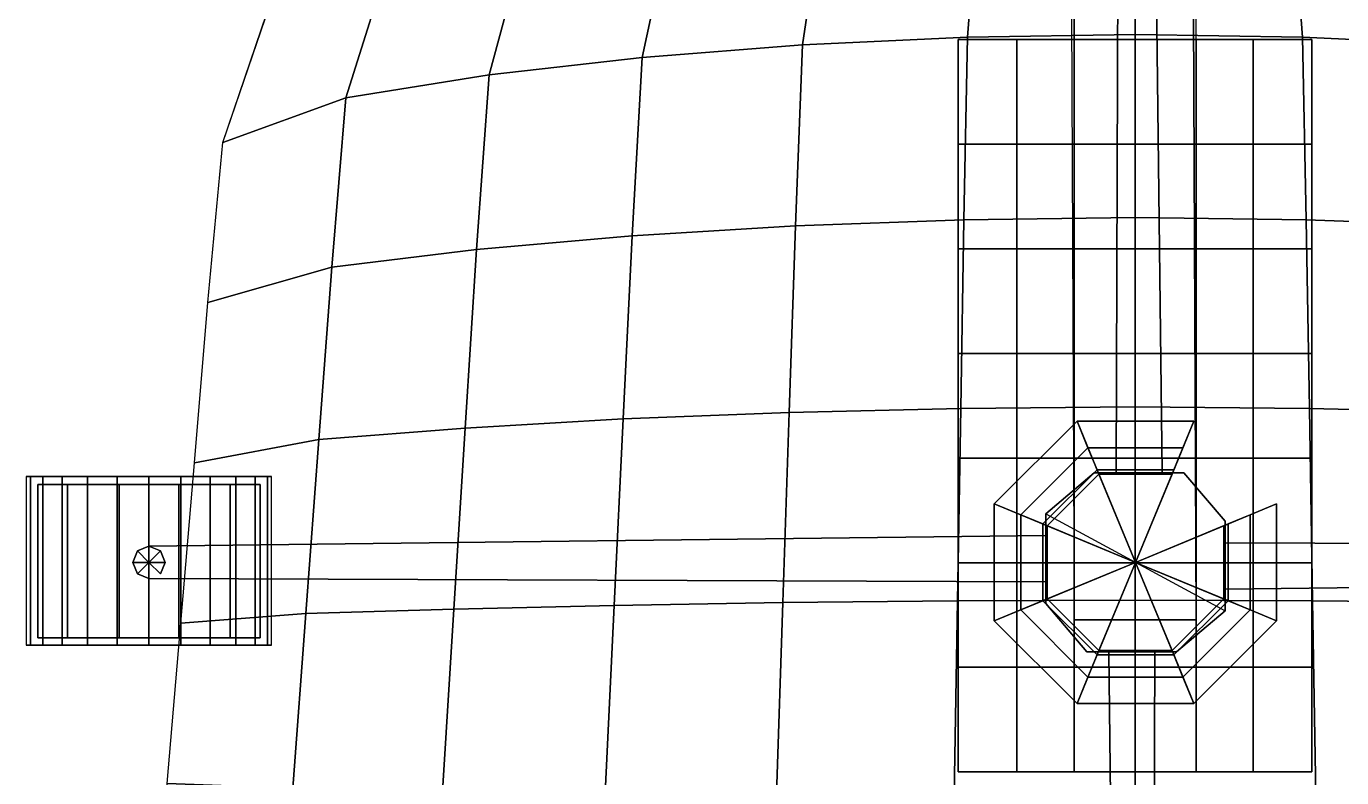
# Model space of a CAD drawing. Extents: x -2.7 to 17.5, y 1.2 to 22.8.
# Drawn here: x -2.74 to 9.27, y 10.7 to 17.56 of the extents above; entities that cross this region are included whole.
import ezdxf

# ---------------------------------------------------------------- set-up
doc = ezdxf.new("R2010")
doc.units = 0
for name, color, linetype in [('BACK', 7, 'CONTINUOUS'), ('BRACKET', 7, 'CONTINUOUS'), ('CUSHIONS', 1, 'CONTINUOUS'), ('LEG', 7, 'CONTINUOUS'), ('SIDES', 1, 'CONTINUOUS'), ('STEM', 7, 'CONTINUOUS'), ('WHEELCOV', 7, 'CONTINUOUS')]:
    doc.layers.add(name, color=color, linetype=linetype)

msp = doc.modelspace()

# ---------------------------------------------------------------- linework, layer by layer
at = {"layer": 'BACK'}
msp.add_polyline3d([(6.822323, 12.139427, -1.746962), (7.936128, 12.139427, -1.746962), (7.936128, 12.139427, -1.97947), (6.822323, 12.139427, -1.97947)], close=True, dxfattribs=at)
for points in [[(6.822323, 12.139427, -1.97947), (6.822323, 21.823219, -1.97947), (6.78091, 21.823219, -1.746962), (6.822323, 12.139427, -1.746962)], [(7.936128, 12.139427, -1.746962), (7.894715, 21.823219, -1.746962), (6.78091, 21.823219, -1.746962), (6.822323, 12.139427, -1.746962)], [(6.822323, 12.139427, -1.97947), (7.936128, 12.139427, -1.97947), (7.936128, 21.823219, -1.97947), (6.822323, 21.823219, -1.97947)], [(7.936128, 12.139427, -1.746962), (7.936128, 12.139427, -1.97947), (7.936128, 21.823219, -1.97947), (7.894715, 21.823219, -1.746962)]]:
    msp.add_3dface(points, dxfattribs=at)
at = {"layer": 'BRACKET'}
for points in [[(5.764361, 10.749296, -1.645942), (5.764361, 10.749296, -1.873191), (5.764361, 17.435738, -1.873191), (5.764361, 17.435738, -1.645942)], [(8.993526, 10.749296, -1.645942), (8.993526, 10.749296, -1.873191), (8.993526, 17.435738, -1.873191), (8.993526, 17.435738, -1.645942)]]:
    msp.add_3dface(points, dxfattribs=at)
at = {"layer": 'BRACKET', "color": 7}
for points in [[(5.764361, 17.435738, -1.645942), (6.299612, 17.435738, -1.786662), (6.299612, 17.435738, -2.013912), (5.764361, 17.435738, -1.873191)], [(6.299612, 16.480532, -2.013912), (5.764361, 16.480532, -1.873191), (5.764361, 17.435738, -1.873191), (6.299612, 17.435738, -2.013912)], [(6.299612, 16.480532, -1.786662), (5.764361, 16.480532, -1.645942), (5.764361, 17.435738, -1.645942), (6.299612, 17.435738, -1.786662)], [(6.822323, 16.480532, -2.198212), (6.299612, 16.480532, -2.013912), (6.299612, 17.435738, -2.013912), (6.822323, 17.435738, -2.198212)], [(6.299612, 17.435738, -1.786662), (6.822323, 17.435738, -1.970962), (6.822323, 17.435738, -2.198212), (6.299612, 17.435738, -2.013912)], [(6.822323, 16.480532, -1.970962), (6.299612, 16.480532, -1.786662), (6.299612, 17.435738, -1.786662), (6.822323, 17.435738, -1.970962)], [(7.378943, 16.480532, -2.212428), (6.822323, 16.480532, -2.198212), (6.822323, 17.435738, -2.198212), (7.378943, 17.435738, -2.212428)], [(6.822323, 17.435738, -1.970962), (7.378943, 17.435738, -1.985179), (7.378943, 17.435738, -2.212428), (6.822323, 17.435738, -2.198212)], [(7.378943, 16.480532, -1.985179), (6.822323, 16.480532, -1.970962), (6.822323, 17.435738, -1.970962), (7.378943, 17.435738, -1.985179)], [(7.935564, 16.480532, -2.198212), (7.378943, 16.480532, -2.212428), (7.378943, 17.435738, -2.212428), (7.935564, 17.435738, -2.198212)], [(7.378943, 17.435738, -1.985179), (7.935564, 17.435738, -1.970962), (7.935564, 17.435738, -2.198212), (7.378943, 17.435738, -2.212428)], [(7.935564, 16.480532, -1.970962), (7.378943, 16.480532, -1.985179), (7.378943, 17.435738, -1.985179), (7.935564, 17.435738, -1.970962)], [(8.458275, 16.480532, -2.013912), (7.935564, 16.480532, -2.198212), (7.935564, 17.435738, -2.198212), (8.458275, 17.435738, -2.013912)], [(7.935564, 17.435738, -1.970962), (8.458275, 17.435738, -1.786662), (8.458275, 17.435738, -2.013912), (7.935564, 17.435738, -2.198212)], [(8.458275, 16.480532, -1.786662), (7.935564, 16.480532, -1.970962), (7.935564, 17.435738, -1.970962), (8.458275, 17.435738, -1.786662)], [(8.458275, 17.435738, -1.786662), (8.993526, 17.435738, -1.645942), (8.993526, 17.435738, -1.873191), (8.458275, 17.435738, -2.013912)], [(8.993526, 16.480532, -1.873191), (8.458275, 16.480532, -2.013912), (8.458275, 17.435738, -2.013912), (8.993526, 17.435738, -1.873191)], [(8.993526, 16.480532, -1.645942), (8.458275, 16.480532, -1.786662), (8.458275, 17.435738, -1.786662), (8.993526, 17.435738, -1.645942)], [(6.299612, 15.525326, -2.013912), (5.764361, 15.525326, -1.873191), (5.764361, 16.480532, -1.873191), (6.299612, 16.480532, -2.013912)], [(6.299612, 15.525326, -1.786662), (5.764361, 15.525326, -1.645942), (5.764361, 16.480532, -1.645942), (6.299612, 16.480532, -1.786662)], [(6.822323, 15.525326, -2.198212), (6.299612, 15.525326, -2.013912), (6.299612, 16.480532, -2.013912), (6.822323, 16.480532, -2.198212)], [(6.822323, 15.525326, -1.970962), (6.299612, 15.525326, -1.786662), (6.299612, 16.480532, -1.786662), (6.822323, 16.480532, -1.970962)], [(7.378943, 15.525326, -2.212428), (6.822323, 15.525326, -2.198212), (6.822323, 16.480532, -2.198212), (7.378943, 16.480532, -2.212428)], [(7.378943, 15.525326, -1.985179), (6.822323, 15.525326, -1.970962), (6.822323, 16.480532, -1.970962), (7.378943, 16.480532, -1.985179)], [(7.935564, 15.525326, -2.198212), (7.378943, 15.525326, -2.212428), (7.378943, 16.480532, -2.212428), (7.935564, 16.480532, -2.198212)], [(7.935564, 15.525326, -1.970962), (7.378943, 15.525326, -1.985179), (7.378943, 16.480532, -1.985179), (7.935564, 16.480532, -1.970962)], [(8.458275, 15.525326, -2.013912), (7.935564, 15.525326, -2.198212), (7.935564, 16.480532, -2.198212), (8.458275, 16.480532, -2.013912)], [(8.458275, 15.525326, -1.786662), (7.935564, 15.525326, -1.970962), (7.935564, 16.480532, -1.970962), (8.458275, 16.480532, -1.786662)], [(8.993526, 15.525326, -1.873191), (8.458275, 15.525326, -2.013912), (8.458275, 16.480532, -2.013912), (8.993526, 16.480532, -1.873191)], [(8.993526, 15.525326, -1.645942), (8.458275, 15.525326, -1.786662), (8.458275, 16.480532, -1.786662), (8.993526, 16.480532, -1.645942)], [(6.299612, 14.57012, -2.013912), (5.764361, 14.57012, -1.873191), (5.764361, 15.525326, -1.873191), (6.299612, 15.525326, -2.013912)], [(6.299612, 14.57012, -1.786662), (5.764361, 14.57012, -1.645942), (5.764361, 15.525326, -1.645942), (6.299612, 15.525326, -1.786662)], [(6.822323, 14.57012, -2.198212), (6.299612, 14.57012, -2.013912), (6.299612, 15.525326, -2.013912), (6.822323, 15.525326, -2.198212)], [(6.822323, 14.57012, -1.970962), (6.299612, 14.57012, -1.786662), (6.299612, 15.525326, -1.786662), (6.822323, 15.525326, -1.970962)], [(7.378943, 14.57012, -2.212428), (6.822323, 14.57012, -2.198212), (6.822323, 15.525326, -2.198212), (7.378943, 15.525326, -2.212428)], [(7.378943, 14.57012, -1.985179), (6.822323, 14.57012, -1.970962), (6.822323, 15.525326, -1.970962), (7.378943, 15.525326, -1.985179)], [(7.935564, 14.57012, -2.198212), (7.378943, 14.57012, -2.212428), (7.378943, 15.525326, -2.212428), (7.935564, 15.525326, -2.198212)], [(7.935564, 14.57012, -1.970962), (7.378943, 14.57012, -1.985179), (7.378943, 15.525326, -1.985179), (7.935564, 15.525326, -1.970962)], [(8.458275, 14.57012, -2.013912), (7.935564, 14.57012, -2.198212), (7.935564, 15.525326, -2.198212), (8.458275, 15.525326, -2.013912)], [(8.458275, 14.57012, -1.786662), (7.935564, 14.57012, -1.970962), (7.935564, 15.525326, -1.970962), (8.458275, 15.525326, -1.786662)], [(8.993526, 14.57012, -1.873191), (8.458275, 14.57012, -2.013912), (8.458275, 15.525326, -2.013912), (8.993526, 15.525326, -1.873191)], [(8.993526, 14.57012, -1.645942), (8.458275, 14.57012, -1.786662), (8.458275, 15.525326, -1.786662), (8.993526, 15.525326, -1.645942)], [(6.299612, 13.614914, -2.013912), (5.764361, 13.614914, -1.873191), (5.764361, 14.57012, -1.873191), (6.299612, 14.57012, -2.013912)], [(6.299612, 13.614914, -1.786662), (5.764361, 13.614914, -1.645942), (5.764361, 14.57012, -1.645942), (6.299612, 14.57012, -1.786662)], [(6.822323, 13.614914, -2.198212), (6.299612, 13.614914, -2.013912), (6.299612, 14.57012, -2.013912), (6.822323, 14.57012, -2.198212)], [(6.822323, 13.614914, -1.970962), (6.299612, 13.614914, -1.786662), (6.299612, 14.57012, -1.786662), (6.822323, 14.57012, -1.970962)], [(7.378943, 13.614914, -2.212428), (6.822323, 13.614914, -2.198212), (6.822323, 14.57012, -2.198212), (7.378943, 14.57012, -2.212428)], [(7.378943, 13.614914, -1.985179), (6.822323, 13.614914, -1.970962), (6.822323, 14.57012, -1.970962), (7.378943, 14.57012, -1.985179)], [(7.935564, 13.614914, -2.198212), (7.378943, 13.614914, -2.212428), (7.378943, 14.57012, -2.212428), (7.935564, 14.57012, -2.198212)], [(7.935564, 13.614914, -1.970962), (7.378943, 13.614914, -1.985179), (7.378943, 14.57012, -1.985179), (7.935564, 14.57012, -1.970962)], [(8.458275, 13.614914, -2.013912), (7.935564, 13.614914, -2.198212), (7.935564, 14.57012, -2.198212), (8.458275, 14.57012, -2.013912)], [(8.458275, 13.614914, -1.786662), (7.935564, 13.614914, -1.970962), (7.935564, 14.57012, -1.970962), (8.458275, 14.57012, -1.786662)], [(8.993526, 13.614914, -1.873191), (8.458275, 13.614914, -2.013912), (8.458275, 14.57012, -2.013912), (8.993526, 14.57012, -1.873191)], [(8.993526, 13.614914, -1.645942), (8.458275, 13.614914, -1.786662), (8.458275, 14.57012, -1.786662), (8.993526, 14.57012, -1.645942)], [(6.299612, 12.659708, -2.013912), (5.764361, 12.659708, -1.873191), (5.764361, 13.614914, -1.873191), (6.299612, 13.614914, -2.013912)], [(6.299612, 12.659708, -1.786662), (5.764361, 12.659708, -1.645942), (5.764361, 13.614914, -1.645942), (6.299612, 13.614914, -1.786662)], [(6.822323, 12.659708, -2.198212), (6.299612, 12.659708, -2.013912), (6.299612, 13.614914, -2.013912), (6.822323, 13.614914, -2.198212)], [(6.822323, 12.659708, -1.970962), (6.299612, 12.659708, -1.786662), (6.299612, 13.614914, -1.786662), (6.822323, 13.614914, -1.970962)], [(7.378943, 12.659708, -2.212428), (6.822323, 12.659708, -2.198212), (6.822323, 13.614914, -2.198212), (7.378943, 13.614914, -2.212428)], [(7.378943, 12.659708, -1.985179), (6.822323, 12.659708, -1.970962), (6.822323, 13.614914, -1.970962), (7.378943, 13.614914, -1.985179)], [(7.935564, 12.659708, -2.198212), (7.378943, 12.659708, -2.212428), (7.378943, 13.614914, -2.212428), (7.935564, 13.614914, -2.198212)], [(7.935564, 12.659708, -1.970962), (7.378943, 12.659708, -1.985179), (7.378943, 13.614914, -1.985179), (7.935564, 13.614914, -1.970962)], [(8.458275, 12.659708, -2.013912), (7.935564, 12.659708, -2.198212), (7.935564, 13.614914, -2.198212), (8.458275, 13.614914, -2.013912)], [(8.458275, 12.659708, -1.786662), (7.935564, 12.659708, -1.970962), (7.935564, 13.614914, -1.970962), (8.458275, 13.614914, -1.786662)], [(8.993526, 12.659708, -1.873191), (8.458275, 12.659708, -2.013912), (8.458275, 13.614914, -2.013912), (8.993526, 13.614914, -1.873191)], [(8.993526, 12.659708, -1.645942), (8.458275, 12.659708, -1.786662), (8.458275, 13.614914, -1.786662), (8.993526, 13.614914, -1.645942)], [(6.299612, 11.704502, -2.013912), (5.764361, 11.704502, -1.873191), (5.764361, 12.659708, -1.873191), (6.299612, 12.659708, -2.013912)], [(6.299612, 11.704502, -1.786662), (5.764361, 11.704502, -1.645942), (5.764361, 12.659708, -1.645942), (6.299612, 12.659708, -1.786662)], [(6.822323, 11.704502, -2.198212), (6.299612, 11.704502, -2.013912), (6.299612, 12.659708, -2.013912), (6.822323, 12.659708, -2.198212)], [(6.822323, 11.704502, -1.970962), (6.299612, 11.704502, -1.786662), (6.299612, 12.659708, -1.786662), (6.822323, 12.659708, -1.970962)], [(7.378943, 11.704502, -2.212428), (6.822323, 11.704502, -2.198212), (6.822323, 12.659708, -2.198212), (7.378943, 12.659708, -2.212428)], [(7.378943, 11.704502, -1.985179), (6.822323, 11.704502, -1.970962), (6.822323, 12.659708, -1.970962), (7.378943, 12.659708, -1.985179)], [(7.935564, 11.704502, -2.198212), (7.378943, 11.704502, -2.212428), (7.378943, 12.659708, -2.212428), (7.935564, 12.659708, -2.198212)], [(7.935564, 11.704502, -1.970962), (7.378943, 11.704502, -1.985179), (7.378943, 12.659708, -1.985179), (7.935564, 12.659708, -1.970962)], [(8.458275, 11.704502, -2.013912), (7.935564, 11.704502, -2.198212), (7.935564, 12.659708, -2.198212), (8.458275, 12.659708, -2.013912)], [(8.458275, 11.704502, -1.786662), (7.935564, 11.704502, -1.970962), (7.935564, 12.659708, -1.970962), (8.458275, 12.659708, -1.786662)], [(8.993526, 11.704502, -1.873191), (8.458275, 11.704502, -2.013912), (8.458275, 12.659708, -2.013912), (8.993526, 12.659708, -1.873191)], [(8.993526, 11.704502, -1.645942), (8.458275, 11.704502, -1.786662), (8.458275, 12.659708, -1.786662), (8.993526, 12.659708, -1.645942)], [(6.299612, 10.749296, -2.013912), (5.764361, 10.749296, -1.873191), (5.764361, 11.704502, -1.873191), (6.299612, 11.704502, -2.013912)], [(6.299612, 10.749296, -1.786662), (5.764361, 10.749296, -1.645942), (5.764361, 11.704502, -1.645942), (6.299612, 11.704502, -1.786662)], [(6.822323, 10.749296, -2.198212), (6.299612, 10.749296, -2.013912), (6.299612, 11.704502, -2.013912), (6.822323, 11.704502, -2.198212)], [(6.822323, 10.749296, -1.970962), (6.299612, 10.749296, -1.786662), (6.299612, 11.704502, -1.786662), (6.822323, 11.704502, -1.970962)], [(7.378943, 10.749296, -2.212428), (6.822323, 10.749296, -2.198212), (6.822323, 11.704502, -2.198212), (7.378943, 11.704502, -2.212428)], [(7.378943, 10.749296, -1.985179), (6.822323, 10.749296, -1.970962), (6.822323, 11.704502, -1.970962), (7.378943, 11.704502, -1.985179)], [(7.935564, 10.749296, -2.198212), (7.378943, 10.749296, -2.212428), (7.378943, 11.704502, -2.212428), (7.935564, 11.704502, -2.198212)], [(7.935564, 10.749296, -1.970962), (7.378943, 10.749296, -1.985179), (7.378943, 11.704502, -1.985179), (7.935564, 11.704502, -1.970962)], [(8.458275, 10.749296, -2.013912), (7.935564, 10.749296, -2.198212), (7.935564, 11.704502, -2.198212), (8.458275, 11.704502, -2.013912)], [(8.458275, 10.749296, -1.786662), (7.935564, 10.749296, -1.970962), (7.935564, 11.704502, -1.970962), (8.458275, 11.704502, -1.786662)], [(8.993526, 10.749296, -1.873191), (8.458275, 10.749296, -2.013912), (8.458275, 11.704502, -2.013912), (8.993526, 11.704502, -1.873191)], [(8.993526, 10.749296, -1.645942), (8.458275, 10.749296, -1.786662), (8.458275, 11.704502, -1.786662), (8.993526, 11.704502, -1.645942)], [(5.764361, 10.749296, -1.645942), (6.299612, 10.749296, -1.786662), (6.299612, 10.749296, -2.013912), (5.764361, 10.749296, -1.873191)], [(6.299612, 10.749296, -1.786662), (6.822323, 10.749296, -1.970962), (6.822323, 10.749296, -2.198212), (6.299612, 10.749296, -2.013912)], [(6.822323, 10.749296, -1.970962), (7.378943, 10.749296, -1.985179), (7.378943, 10.749296, -2.212428), (6.822323, 10.749296, -2.198212)], [(7.378943, 10.749296, -1.985179), (7.935564, 10.749296, -1.970962), (7.935564, 10.749296, -2.198212), (7.378943, 10.749296, -2.212428)], [(7.935564, 10.749296, -1.970962), (8.458275, 10.749296, -1.786662), (8.458275, 10.749296, -2.013912), (7.935564, 10.749296, -2.198212)], [(8.458275, 10.749296, -1.786662), (8.993526, 10.749296, -1.645942), (8.993526, 10.749296, -1.873191), (8.458275, 10.749296, -2.013912)]]:
    msp.add_3dface(points, dxfattribs=at)
at = {"layer": 'LEG'}
msp.add_line((-1.623306, 12.662745, -16.954128), (-1.623306, 12.662745, -17.454128), dxfattribs=at)
for points in [[(7.007136, 13.480745, -17.040279), (7.007136, 13.480745, -15.402783), (7.825884, 13.480745, -15.402783), (7.825884, 13.480745, -17.040279), (7.007136, 13.480745, -17.040279)], [(6.564921, 12.286958, -17.040279), (6.564921, 12.286958, -15.402783), (6.564921, 13.105706, -15.402783), (6.564921, 13.105706, -17.040279), (6.564921, 12.286958, -17.040279)], [(8.200923, 13.038531, -17.040279), (8.200923, 13.038531, -15.402783), (8.200923, 12.219783, -15.402783), (8.200923, 12.219783, -17.040279), (8.200923, 13.038531, -17.040279)], [(-1.623306, 12.662745, -16.954128), (-1.623306, 12.514997, -16.954128), (-1.623306, 12.514997, -17.454128), (-1.623306, 12.662745, -17.454128)], [(-1.623306, 12.662745, -15.980183), (-1.623306, 12.514997, -15.980183), (-1.623306, 12.514997, -16.954128)], [(7.758709, 11.844744, -17.040279), (7.758709, 11.844744, -15.402783), (6.939961, 11.844744, -15.402783), (6.939961, 11.844744, -17.040279), (7.758709, 11.844744, -17.040279)]]:
    msp.add_polyline3d(points, dxfattribs=at)
for points in [[(7.205442, 13.480745, -15.525856), (7.205442, 13.480745, -16.917206), (7.235175, 21.668973, -16.954128), (7.235175, 21.668973, -15.980183)], [(7.205442, 13.480745, -15.525856), (7.627577, 13.480745, -15.525856), (7.530669, 21.668973, -15.980183), (7.235175, 21.668973, -15.980183)], [(7.205442, 13.480745, -16.917206), (7.627577, 13.480745, -16.917206), (7.530669, 21.668973, -16.954128), (7.235175, 21.668973, -16.954128)], [(7.530669, 21.668973, -15.980183), (7.627577, 13.480745, -15.525856), (7.627577, 13.480745, -16.917206), (7.530669, 21.668973, -16.954128)], [(7.007136, 13.480745, -15.402783), (6.564921, 13.105706, -15.402783), (6.564921, 13.105706, -17.040279), (7.007136, 13.480745, -17.040279)], [(7.007136, 13.480745, -15.402783), (7.825884, 13.480745, -15.402783), (7.825884, 13.480745, -17.040279), (7.007136, 13.480745, -17.040279)], [(8.200923, 13.038531, -15.402783), (7.825884, 13.480745, -15.402783), (7.825884, 13.480745, -17.040279), (8.200923, 13.038531, -17.040279)], [(6.564921, 12.286958, -15.402783), (6.564921, 13.105706, -15.402783), (6.564921, 13.105706, -17.040279), (6.564921, 12.286958, -17.040279)], [(8.200923, 13.038531, -15.402783), (8.200923, 12.219783, -15.402783), (8.200923, 12.219783, -17.040279), (8.200923, 13.038531, -17.040279)], [(6.564921, 12.485265, -15.525856), (6.564921, 12.9074, -15.525856), (-1.623306, 12.810492, -15.980183), (-1.623306, 12.514997, -15.980183)], [(-1.623306, 12.810492, -15.980183), (6.564921, 12.9074, -15.525856), (6.564921, 12.9074, -16.917206), (-1.623306, 12.810492, -16.954128)], [(6.564921, 12.485265, -16.917206), (6.564921, 12.9074, -16.917206), (-1.623306, 12.810492, -16.954128), (-1.623306, 12.514997, -16.954128)], [(8.200923, 12.840225, -15.525856), (8.200923, 12.840225, -16.917206), (16.38915, 12.810492, -16.954128), (16.38915, 12.810492, -15.980183)], [(8.200923, 12.840225, -15.525856), (8.200923, 12.41809, -15.525856), (16.38915, 12.514997, -15.980183), (16.38915, 12.810492, -15.980183)], [(8.200923, 12.840225, -16.917206), (8.200923, 12.41809, -16.917206), (16.38915, 12.514997, -16.954128), (16.38915, 12.810492, -16.954128)], [(6.564921, 12.485265, -15.525856), (6.564921, 12.485265, -16.917206), (-1.623306, 12.514997, -16.954128), (-1.623306, 12.514997, -15.980183)], [(16.38915, 12.514997, -15.980183), (8.200923, 12.41809, -15.525856), (8.200923, 12.41809, -16.917206), (16.38915, 12.514997, -16.954128)], [(6.564921, 12.286958, -15.402783), (6.939961, 11.844744, -15.402783), (6.939961, 11.844744, -17.040279), (6.564921, 12.286958, -17.040279)], [(7.758709, 11.844744, -15.402783), (8.200923, 12.219783, -15.402783), (8.200923, 12.219783, -17.040279), (7.758709, 11.844744, -17.040279)], [(7.758709, 11.844744, -15.402783), (6.939961, 11.844744, -15.402783), (6.939961, 11.844744, -17.040279), (7.758709, 11.844744, -17.040279)], [(7.560402, 11.844744, -16.917206), (7.138267, 11.844744, -16.917206), (7.235175, 3.656517, -16.954128), (7.530669, 3.656517, -16.954128)], [(7.235175, 3.656517, -15.980183), (7.138267, 11.844744, -15.525856), (7.138267, 11.844744, -16.917206), (7.235175, 3.656517, -16.954128)], [(7.560402, 11.844744, -15.525856), (7.138267, 11.844744, -15.525856), (7.235175, 3.656517, -15.980183), (7.530669, 3.656517, -15.980183)], [(7.560402, 11.844744, -15.525856), (7.560402, 11.844744, -16.917206), (7.530669, 3.656517, -16.954128), (7.530669, 3.656517, -15.980183)]]:
    msp.add_3dface(points, dxfattribs=at)
at = {"layer": 'SIDES'}
for p, q in [((-0.949309, 16.496609, -0.607646), (-0.484992, 17.858008, -0.395358)), ((-1.084789, 15.035512, -0.620599), (-0.949309, 16.496609, -0.607646)), ((-1.209212, 13.571742, -0.620599), (-1.084789, 15.035512, -0.620599)), ((-1.333634, 12.107972, -0.620599), (-1.209212, 13.571742, -0.620599)), ((-1.458057, 10.644202, -0.620599), (-1.333634, 12.107972, -0.620599))]:
    msp.add_line(p, q, dxfattribs=at)
at = {"layer": 'STEM', "extrusion": (0.83147, 0.55557, -3.27934e-10)}
msp.add_lwpolyline([(6.377872, -2.855984), (6.308456, -2.9254), (6.308456, -3.023569), (6.377872, -3.092984), (6.47604, -3.092984), (6.545456, -3.023569), (6.545456, -2.9254), (6.47604, -2.855984)], close=True, dxfattribs=at)
at = {"layer": 'WHEELCOV'}
for p, q in [((-1.623306, 13.37364, -18.59787), (-1.623306, 11.97364, -18.59787)), ((6.564921, 13.105706, -15.402783), (8.200923, 12.219783, -15.402783))]:
    msp.add_line(p, q, dxfattribs=at)

# ---------------------------------------------------------------- meshes
at = {"layer": 'CUSHIONS'}
mesh = msp.add_polymesh((13, 13), dxfattribs=at)
for k, corner in enumerate([(14.563814, 2.567257, -2.69988), (13.474839, 1.996647, -2.814566), (12.281901, 1.684058, -2.877392), (11.068253, 1.460855, -2.922253), (9.844251, 1.30097, -2.954388), (8.61333, 1.204852, -2.973707), (7.378943, 1.17277, -2.980155), (6.144557, 1.204852, -2.973707), (4.913636, 1.30097, -2.954388), (3.689634, 1.460855, -2.922253), (2.475986, 1.684058, -2.877392), (1.283048, 1.996647, -2.814566), (0.194073, 2.567257, -2.69988), (15.591594, 3.587219, -2.49488), (14.462384, 3.037414, -2.605816), (13.157852, 2.735915, -2.666636), (11.775378, 2.520827, -2.710034), (10.339556, 2.366772, -2.741118), (8.86815, 2.274183, -2.759801), (7.378943, 2.243323, -2.76603), (5.889737, 2.274183, -2.759801), (4.418331, 2.366772, -2.741118), (2.982509, 2.520827, -2.710034), (1.600035, 2.735915, -2.666636), (0.295503, 3.037414, -2.605816), (-0.833707, 3.587219, -2.49488), (16.263521, 4.856151, -2.23984), (15.108452, 4.363862, -2.340409), (13.731437, 4.093027, -2.395681), (12.238784, 3.900374, -2.435034), (10.664315, 3.762436, -2.463213), (9.035279, 3.679606, -2.480138), (7.378943, 3.652122, -2.485762), (5.722608, 3.679606, -2.480138), (4.093572, 3.762436, -2.463213), (2.519103, 3.900374, -2.435034), (1.02645, 4.093027, -2.395681), (-0.350566, 4.363862, -2.340409), (-1.505635, 4.856151, -2.23984), (16.52176, 6.261757, -1.957331), (15.357408, 5.856354, -2.042238), (13.953234, 5.631842, -2.08913), (12.418523, 5.473079, -2.122371), (10.790523, 5.359487, -2.146162), (9.100302, 5.2914, -2.160433), (7.378943, 5.269018, -2.165143), (5.657585, 5.2914, -2.160433), (3.967364, 5.359487, -2.146162), (2.339364, 5.473079, -2.122371), (0.804653, 5.631842, -2.08913), (-0.599521, 5.856354, -2.042238), (-1.763873, 6.261757, -1.957331), (16.464789, 7.716662, -1.854599), (15.303782, 7.420173, -1.919875), (13.90698, 7.253726, -1.956262), (12.382112, 7.137446, -1.981843), (10.765438, 7.054373, -2.000133), (9.087521, 7.004766, -2.011076), (7.378943, 6.988779, -2.014639), (5.670365, 7.004766, -2.011076), (3.992449, 7.054373, -2.000133), (2.375775, 7.137446, -1.981843), (0.850907, 7.253726, -1.956262), (-0.545895, 7.420173, -1.919875), (-1.706902, 7.716662, -1.854599), (16.340366, 9.180432, -1.854599), (15.185507, 9.007542, -1.897596), (13.803574, 8.906989, -1.922062), (12.299701, 8.83892, -1.93895), (10.708193, 8.790482, -1.950997), (9.058214, 8.761846, -1.958163), (7.378943, 8.753116, -1.960426), (5.699673, 8.761846, -1.958163), (4.049694, 8.790482, -1.950997), (2.458186, 8.83892, -1.93895), (0.954313, 8.906989, -1.922062), (-0.42762, 9.007542, -1.897596), (-1.582479, 9.180432, -1.854599), (16.215944, 10.644202, -1.854599), (15.067306, 10.602254, -1.873994), (13.700321, 10.57151, -1.88583), (12.217475, 10.554516, -1.893508), (10.651105, 10.542768, -1.898942), (9.028995, 10.53635, -1.902108), (7.378943, 10.535309, -1.902993), (5.728892, 10.53635, -1.902108), (4.106782, 10.542768, -1.898942), (2.540412, 10.554516, -1.893508), (1.057566, 10.57151, -1.88583), (-0.309419, 10.602254, -1.873994), (-1.458057, 10.644202, -1.854599), (16.091521, 12.107972, -1.854599), (14.949105, 12.196965, -1.850392), (13.597069, 12.23603, -1.849599), (12.135249, 12.270111, -1.848067), (10.594018, 12.295055, -1.846887), (8.999777, 12.310854, -1.846052), (7.378943, 12.317501, -1.845559), (5.75811, 12.310854, -1.846052), (4.163869, 12.295055, -1.846887), (2.622637, 12.270111, -1.848067), (1.160818, 12.23603, -1.849599), (-0.191218, 12.196965, -1.850392), (-1.333634, 12.107972, -1.854599), (15.967099, 13.571742, -1.854599), (14.83083, 13.784334, -1.828114), (13.493663, 13.889293, -1.815399), (12.052838, 13.971585, -1.805174), (10.536772, 14.031163, -1.797751), (8.970469, 14.067934, -1.79314), (7.378943, 14.081838, -1.791347), (5.787418, 14.067934, -1.79314), (4.221115, 14.031163, -1.797751), (2.705049, 13.971585, -1.805174), (1.264224, 13.889293, -1.815399), (-0.072943, 13.784334, -1.828114), (-1.209212, 13.571742, -1.854599), (15.842676, 15.035512, -1.854599), (14.712407, 15.357018, -1.808482), (13.38995, 15.520042, -1.785262), (11.970055, 15.644817, -1.767377), (10.479211, 15.734914, -1.754453), (8.940982, 15.790165, -1.746514), (7.378943, 15.810464, -1.743575), (5.816905, 15.790165, -1.746514), (4.278676, 15.734914, -1.754453), (2.787832, 15.644817, -1.767377), (1.367937, 15.520042, -1.785262), (0.04548, 15.357018, -1.808482), (-1.084789, 15.035512, -1.854599), (15.707196, 16.496609, -1.841646), (14.583137, 16.905001, -1.779868), (13.276357, 17.114347, -1.748267), (11.879111, 17.273012, -1.724271), (10.41585, 17.387456, -1.706959), (8.908486, 17.45745, -1.696366), (7.378943, 17.48285, -1.692512), (5.8494, 17.45745, -1.696366), (4.342037, 17.387456, -1.706959), (2.878776, 17.273012, -1.724271), (1.48153, 17.114347, -1.748267), (0.17475, 16.905001, -1.779868), (-0.949309, 16.496609, -1.841646), (15.242879, 17.858008, -1.629358), (14.137674, 18.323916, -1.557213), (12.88203, 18.563926, -1.520065), (11.56135, 18.745026, -1.492023), (10.193529, 18.875587, -1.471806), (8.794185, 18.95534, -1.459455), (7.378943, 18.984118, -1.454996), (5.963702, 18.95534, -1.459455), (4.564358, 18.875587, -1.471806), (3.196537, 18.745026, -1.492023), (1.875857, 18.563926, -1.520065), (0.620213, 18.323916, -1.557213), (-0.484992, 17.858008, -1.629358), (14.288524, 18.943406, -1.460108), (13.221085, 19.430118, -1.384214), (12.069496, 19.681219, -1.345059), (10.905757, 19.870434, -1.315554), (9.734473, 20.006824, -1.294286), (8.558059, 20.090107, -1.281299), (7.378943, 20.120106, -1.276622), (6.199828, 20.090107, -1.281299), (5.023414, 20.006824, -1.294286), (3.85213, 19.870434, -1.315554), (2.688391, 19.681219, -1.345059), (1.536802, 19.430118, -1.384214), (0.469363, 18.943406, -1.460108)]):
    mesh.set_mesh_vertex(divmod(k, 13), corner)
mesh = msp.add_polymesh((13, 13), dxfattribs=at)
for k, corner in enumerate([(14.563814, 2.567257, -1.46588), (13.474839, 1.996647, -1.580566), (12.281901, 1.684058, -1.643392), (11.068253, 1.460855, -1.688253), (9.844251, 1.30097, -1.720388), (8.61333, 1.204852, -1.739707), (7.378943, 1.17277, -1.746155), (6.144557, 1.204852, -1.739707), (4.913636, 1.30097, -1.720388), (3.689634, 1.460855, -1.688253), (2.475986, 1.684058, -1.643392), (1.283048, 1.996647, -1.580566), (0.194073, 2.567257, -1.46588), (15.591594, 3.587219, -1.26088), (14.462384, 3.037414, -1.371816), (13.157852, 2.735915, -1.432636), (11.775378, 2.520827, -1.476034), (10.339556, 2.366772, -1.507118), (8.86815, 2.274183, -1.525801), (7.378943, 2.243323, -1.53203), (5.889737, 2.274183, -1.525801), (4.418331, 2.366772, -1.507118), (2.982509, 2.520827, -1.476034), (1.600035, 2.735915, -1.432636), (0.295503, 3.037414, -1.371816), (-0.833707, 3.587219, -1.26088), (16.263521, 4.856151, -1.00584), (15.108452, 4.363862, -1.106409), (13.731437, 4.093027, -1.161681), (12.238784, 3.900374, -1.201034), (10.664315, 3.762436, -1.229213), (9.035279, 3.679606, -1.246138), (7.378943, 3.652122, -1.251762), (5.722608, 3.679606, -1.246138), (4.093572, 3.762436, -1.229213), (2.519103, 3.900374, -1.201034), (1.02645, 4.093027, -1.161681), (-0.350566, 4.363862, -1.106409), (-1.505635, 4.856151, -1.00584), (16.52176, 6.261757, -0.723331), (15.357408, 5.856354, -0.808238), (13.953234, 5.631842, -0.85513), (12.418523, 5.473079, -0.888371), (10.790523, 5.359487, -0.912162), (9.100302, 5.2914, -0.926433), (7.378943, 5.269018, -0.931143), (5.657585, 5.2914, -0.926433), (3.967364, 5.359487, -0.912162), (2.339364, 5.473079, -0.888371), (0.804653, 5.631842, -0.85513), (-0.599521, 5.856354, -0.808238), (-1.763873, 6.261757, -0.723331), (16.464789, 7.716662, -0.620599), (15.303782, 7.420173, -0.685875), (13.90698, 7.253726, -0.722262), (12.382112, 7.137446, -0.747843), (10.765438, 7.054373, -0.766133), (9.087521, 7.004766, -0.777076), (7.378943, 6.988779, -0.780639), (5.670365, 7.004766, -0.777076), (3.992449, 7.054373, -0.766133), (2.375775, 7.137446, -0.747843), (0.850907, 7.253726, -0.722262), (-0.545895, 7.420173, -0.685875), (-1.706902, 7.716662, -0.620599), (16.340366, 9.180432, -0.620599), (15.185507, 9.007542, -0.663596), (13.803574, 8.906989, -0.688062), (12.299701, 8.83892, -0.70495), (10.708193, 8.790482, -0.716997), (9.058214, 8.761846, -0.724163), (7.378943, 8.753116, -0.726426), (5.699673, 8.761846, -0.724163), (4.049694, 8.790482, -0.716997), (2.458186, 8.83892, -0.70495), (0.954313, 8.906989, -0.688062), (-0.42762, 9.007542, -0.663596), (-1.582479, 9.180432, -0.620599), (16.215944, 10.644202, -0.620599), (15.067306, 10.602254, -0.639994), (13.700321, 10.57151, -0.65183), (12.217475, 10.554516, -0.659508), (10.651105, 10.542768, -0.664942), (9.028995, 10.53635, -0.668108), (7.378943, 10.535309, -0.668993), (5.728892, 10.53635, -0.668108), (4.106782, 10.542768, -0.664942), (2.540412, 10.554516, -0.659508), (1.057566, 10.57151, -0.65183), (-0.309419, 10.602254, -0.639994), (-1.458057, 10.644202, -0.620599), (16.091521, 12.107972, -0.620599), (14.949105, 12.196965, -0.616392), (13.597069, 12.23603, -0.615599), (12.135249, 12.270111, -0.614067), (10.594018, 12.295055, -0.612887), (8.999777, 12.310854, -0.612052), (7.378943, 12.317501, -0.611559), (5.75811, 12.310854, -0.612052), (4.163869, 12.295055, -0.612887), (2.622637, 12.270111, -0.614067), (1.160818, 12.23603, -0.615599), (-0.191218, 12.196965, -0.616392), (-1.333634, 12.107972, -0.620599), (15.967099, 13.571742, -0.620599), (14.83083, 13.784334, -0.594114), (13.493663, 13.889293, -0.581399), (12.052838, 13.971585, -0.571174), (10.536772, 14.031163, -0.563751), (8.970469, 14.067934, -0.55914), (7.378943, 14.081838, -0.557347), (5.787418, 14.067934, -0.55914), (4.221115, 14.031163, -0.563751), (2.705049, 13.971585, -0.571174), (1.264224, 13.889293, -0.581399), (-0.072943, 13.784334, -0.594114), (-1.209212, 13.571742, -0.620599), (15.842676, 15.035512, -0.620599), (14.712407, 15.357018, -0.574482), (13.38995, 15.520042, -0.551262), (11.970055, 15.644817, -0.533377), (10.479211, 15.734914, -0.520453), (8.940982, 15.790165, -0.512514), (7.378943, 15.810464, -0.509575), (5.816905, 15.790165, -0.512514), (4.278676, 15.734914, -0.520453), (2.787832, 15.644817, -0.533377), (1.367937, 15.520042, -0.551262), (0.04548, 15.357018, -0.574482), (-1.084789, 15.035512, -0.620599), (15.707196, 16.496609, -0.607646), (14.583137, 16.905001, -0.545868), (13.276357, 17.114347, -0.514267), (11.879111, 17.273012, -0.490271), (10.41585, 17.387456, -0.472959), (8.908486, 17.45745, -0.462366), (7.378943, 17.48285, -0.458512), (5.8494, 17.45745, -0.462366), (4.342037, 17.387456, -0.472959), (2.878776, 17.273012, -0.490271), (1.48153, 17.114347, -0.514267), (0.17475, 16.905001, -0.545868), (-0.949309, 16.496609, -0.607646), (15.242879, 17.858008, -0.395358), (14.137674, 18.323916, -0.323213), (12.88203, 18.563926, -0.286065), (11.56135, 18.745026, -0.258023), (10.193529, 18.875587, -0.237806), (8.794185, 18.95534, -0.225455), (7.378943, 18.984118, -0.220996), (5.963702, 18.95534, -0.225455), (4.564358, 18.875587, -0.237806), (3.196537, 18.745026, -0.258023), (1.875857, 18.563926, -0.286065), (0.620213, 18.323916, -0.323213), (-0.484992, 17.858008, -0.395358), (14.288524, 18.943406, -0.226108), (13.221085, 19.430118, -0.150214), (12.069496, 19.681219, -0.111059), (10.905757, 19.870434, -0.081554), (9.734473, 20.006824, -0.060286), (8.558059, 20.090107, -0.047299), (7.378943, 20.120106, -0.042622), (6.199828, 20.090107, -0.047299), (5.023414, 20.006824, -0.060286), (3.85213, 19.870434, -0.081554), (2.688391, 19.681219, -0.111059), (1.536802, 19.430118, -0.150214), (0.469363, 18.943406, -0.226108)]):
    mesh.set_mesh_vertex(divmod(k, 13), corner)
at = {"layer": 'LEG'}
mesh = msp.add_polymesh((8, 4), dxfattribs=dict(at, m_close=True))
for k, corner in enumerate([(-1.623306, 12.662745, -16.954128), (-1.623306, 12.514997, -16.954128), (-1.623306, 12.514997, -17.454128), (-1.623306, 12.662745, -17.454128), (-1.623306, 12.662745, -16.954128), (-1.727779, 12.558272, -16.954128), (-1.727779, 12.558272, -17.454128), (-1.623306, 12.662745, -17.454128), (-1.623306, 12.662745, -16.954128), (-1.771053, 12.662745, -16.954128), (-1.771053, 12.662745, -17.454128), (-1.623306, 12.662745, -17.454128), (-1.623306, 12.662745, -16.954128), (-1.727779, 12.767218, -16.954128), (-1.727779, 12.767218, -17.454128), (-1.623306, 12.662745, -17.454128), (-1.623306, 12.662745, -16.954128), (-1.623306, 12.810492, -16.954128), (-1.623306, 12.810492, -17.454128), (-1.623306, 12.662745, -17.454128), (-1.623306, 12.662745, -16.954128), (-1.518833, 12.767218, -16.954128), (-1.518833, 12.767218, -17.454128), (-1.623306, 12.662745, -17.454128), (-1.623306, 12.662745, -16.954128), (-1.475559, 12.662745, -16.954128), (-1.475559, 12.662745, -17.454128), (-1.623306, 12.662745, -17.454128), (-1.623306, 12.662745, -16.954128), (-1.518833, 12.558272, -16.954128), (-1.518833, 12.558272, -17.454128), (-1.623306, 12.662745, -17.454128)]):
    mesh.set_mesh_vertex(divmod(k, 4), corner)
mesh = msp.add_polymesh((5, 3), dxfattribs=at)
for k, corner in enumerate([(-1.623306, 12.662745, -15.980183), (-1.623306, 12.514997, -15.980183), (-1.623306, 12.514997, -16.954128), (-1.623306, 12.662745, -15.980183), (-1.727779, 12.558272, -15.980183), (-1.727779, 12.558272, -16.954128), (-1.623306, 12.662745, -15.980183), (-1.771053, 12.662745, -15.980183), (-1.771053, 12.662745, -16.954128), (-1.623306, 12.662745, -15.980183), (-1.727779, 12.767218, -15.980183), (-1.727779, 12.767218, -16.954128), (-1.623306, 12.662745, -15.980183), (-1.623306, 12.810492, -15.980183), (-1.623306, 12.810492, -16.954128)]):
    mesh.set_mesh_vertex(divmod(k, 3), corner)
at = {"layer": 'STEM'}
mesh = msp.add_polymesh((8, 10), dxfattribs=dict(at, m_close=True))
for k, corner in enumerate([(7.382922, 12.662745, -1.718978), (8.188322, 12.996353, -1.718978), (8.188322, 12.996353, -3.229991), (8.671562, 13.196517, -3.229991), (8.671562, 13.196517, -6.26132), (8.429942, 13.096435, -6.26132), (8.429942, 13.096435, -9.724855), (8.228592, 13.013033, -9.724855), (8.228592, 13.013033, -15.402783), (7.382922, 12.662745, -15.402783), (7.382922, 12.662745, -1.718978), (8.188322, 12.329137, -1.718978), (8.188322, 12.329137, -3.229991), (8.671562, 12.128973, -3.229991), (8.671562, 12.128973, -6.26132), (8.429942, 12.229055, -6.26132), (8.429942, 12.229055, -9.724855), (8.228592, 12.312457, -9.724855), (8.228592, 12.312457, -15.402783), (7.382922, 12.662745, -15.402783), (7.382922, 12.662745, -1.718978), (7.71653, 11.857345, -1.718978), (7.71653, 11.857345, -3.229991), (7.916694, 11.374105, -3.229991), (7.916694, 11.374105, -6.26132), (7.816612, 11.615725, -6.26132), (7.816612, 11.615725, -9.724855), (7.73321, 11.817075, -9.724855), (7.73321, 11.817075, -15.402783), (7.382922, 12.662745, -15.402783), (7.382922, 12.662745, -1.718978), (7.049314, 11.857345, -1.718978), (7.049314, 11.857345, -3.229991), (6.84915, 11.374105, -3.229991), (6.84915, 11.374105, -6.26132), (6.949232, 11.615725, -6.26132), (6.949232, 11.615725, -9.724855), (7.032634, 11.817075, -9.724855), (7.032634, 11.817075, -15.402783), (7.382922, 12.662745, -15.402783), (7.382922, 12.662745, -1.718978), (6.577522, 12.329137, -1.718978), (6.577522, 12.329137, -3.229991), (6.094282, 12.128973, -3.229991), (6.094282, 12.128973, -6.26132), (6.335902, 12.229055, -6.26132), (6.335902, 12.229055, -9.724855), (6.537252, 12.312457, -9.724855), (6.537252, 12.312457, -15.402783), (7.382922, 12.662745, -15.402783), (7.382922, 12.662745, -1.718978), (6.577522, 12.996353, -1.718978), (6.577522, 12.996353, -3.229991), (6.094282, 13.196517, -3.229991), (6.094282, 13.196517, -6.26132), (6.335902, 13.096435, -6.26132), (6.335902, 13.096435, -9.724855), (6.537252, 13.013033, -9.724855), (6.537252, 13.013033, -15.402783), (7.382922, 12.662745, -15.402783), (7.382922, 12.662745, -1.718978), (7.049314, 13.468145, -1.718978), (7.049314, 13.468145, -3.229991), (6.84915, 13.951385, -3.229991), (6.84915, 13.951385, -6.26132), (6.949232, 13.709765, -6.26132), (6.949232, 13.709765, -9.724855), (7.032634, 13.508415, -9.724855), (7.032634, 13.508415, -15.402783), (7.382922, 12.662745, -15.402783), (7.382922, 12.662745, -1.718978), (7.71653, 13.468145, -1.718978), (7.71653, 13.468145, -3.229991), (7.916694, 13.951385, -3.229991), (7.916694, 13.951385, -6.26132), (7.816612, 13.709765, -6.26132), (7.816612, 13.709765, -9.724855), (7.73321, 13.508415, -9.724855), (7.73321, 13.508415, -15.402783), (7.382922, 12.662745, -15.402783)]):
    mesh.set_mesh_vertex(divmod(k, 10), corner)
at = {"layer": 'WHEELCOV'}
mesh = msp.add_polymesh((13, 4), dxfattribs=at)
for k, corner in enumerate([(-1.623306, 13.445252, -18.59787), (-2.743306, 13.445252, -18.59787), (-2.743306, 11.905252, -18.59787), (-1.623306, 11.905252, -18.59787), (-1.623306, 13.445252, -18.59787), (-2.705143, 13.445252, -18.307992), (-2.705143, 11.905252, -18.307992), (-1.623306, 11.905252, -18.59787), (-1.623306, 13.445252, -18.59787), (-2.593254, 13.445252, -18.03787), (-2.593254, 11.905252, -18.03787), (-1.623306, 11.905252, -18.59787), (-1.623306, 13.445252, -18.59787), (-2.415266, 13.445252, -17.80591), (-2.415266, 11.905252, -17.80591), (-1.623306, 11.905252, -18.59787), (-1.623306, 13.445252, -18.59787), (-2.183306, 13.445252, -17.627921), (-2.183306, 11.905252, -17.627921), (-1.623306, 11.905252, -18.59787), (-1.623306, 13.445252, -18.59787), (-1.913183, 13.445252, -17.516033), (-1.913183, 11.905252, -17.516033), (-1.623306, 11.905252, -18.59787), (-1.623306, 13.445252, -18.59787), (-1.623306, 13.445252, -17.47787), (-1.623306, 11.905252, -17.47787), (-1.623306, 11.905252, -18.59787), (-1.623306, 13.445252, -18.59787), (-1.333429, 13.445252, -17.516033), (-1.333429, 11.905252, -17.516033), (-1.623306, 11.905252, -18.59787), (-1.623306, 13.445252, -18.59787), (-1.063306, 13.445252, -17.627921), (-1.063306, 11.905252, -17.627921), (-1.623306, 11.905252, -18.59787), (-1.623306, 13.445252, -18.59787), (-0.831346, 13.445252, -17.80591), (-0.831346, 11.905252, -17.80591), (-1.623306, 11.905252, -18.59787), (-1.623306, 13.445252, -18.59787), (-0.653358, 13.445252, -18.03787), (-0.653358, 11.905252, -18.03787), (-1.623306, 11.905252, -18.59787), (-1.623306, 13.445252, -18.59787), (-0.541469, 13.445252, -18.307992), (-0.541469, 11.905252, -18.307992), (-1.623306, 11.905252, -18.59787), (-1.623306, 13.445252, -18.59787), (-0.503306, 13.445252, -18.59787), (-0.503306, 11.905252, -18.59787), (-1.623306, 11.905252, -18.59787)]):
    mesh.set_mesh_vertex(divmod(k, 4), corner)
at = {"layer": 'WHEELCOV', "color": 4}
mesh = msp.add_polymesh((12, 4), dxfattribs=dict(at, m_close=True))
for k, corner in enumerate([(-1.623306, 13.37364, -18.59787), (-0.880844, 13.37364, -19.340332), (-0.880844, 11.97364, -19.340332), (-1.623306, 11.97364, -18.59787), (-1.623306, 13.37364, -18.59787), (-0.609084, 13.37364, -18.86963), (-0.609084, 11.97364, -18.86963), (-1.623306, 11.97364, -18.59787), (-1.623306, 13.37364, -18.59787), (-0.609084, 13.37364, -18.32611), (-0.609084, 11.97364, -18.32611), (-1.623306, 11.97364, -18.59787), (-1.623306, 13.37364, -18.59787), (-0.880844, 13.37364, -17.855407), (-0.880844, 11.97364, -17.855407), (-1.623306, 11.97364, -18.59787), (-1.623306, 13.37364, -18.59787), (-1.351546, 13.37364, -17.583647), (-1.351546, 11.97364, -17.583647), (-1.623306, 11.97364, -18.59787), (-1.623306, 13.37364, -18.59787), (-1.895066, 13.37364, -17.583647), (-1.895066, 11.97364, -17.583647), (-1.623306, 11.97364, -18.59787), (-1.623306, 13.37364, -18.59787), (-2.365768, 13.37364, -17.855407), (-2.365768, 11.97364, -17.855407), (-1.623306, 11.97364, -18.59787), (-1.623306, 13.37364, -18.59787), (-2.637528, 13.37364, -18.32611), (-2.637528, 11.97364, -18.32611), (-1.623306, 11.97364, -18.59787), (-1.623306, 13.37364, -18.59787), (-2.637528, 13.37364, -18.86963), (-2.637528, 11.97364, -18.86963), (-1.623306, 11.97364, -18.59787), (-1.623306, 13.37364, -18.59787), (-2.365768, 13.37364, -19.340332), (-2.365768, 11.97364, -19.340332), (-1.623306, 11.97364, -18.59787), (-1.623306, 13.37364, -18.59787), (-1.895066, 13.37364, -19.612092), (-1.895066, 11.97364, -19.612092), (-1.623306, 11.97364, -18.59787), (-1.623306, 13.37364, -18.59787), (-1.351546, 13.37364, -19.612092), (-1.351546, 11.97364, -19.612092), (-1.623306, 11.97364, -18.59787)]):
    mesh.set_mesh_vertex(divmod(k, 4), corner)

doc.saveas('drawing.dxf')
